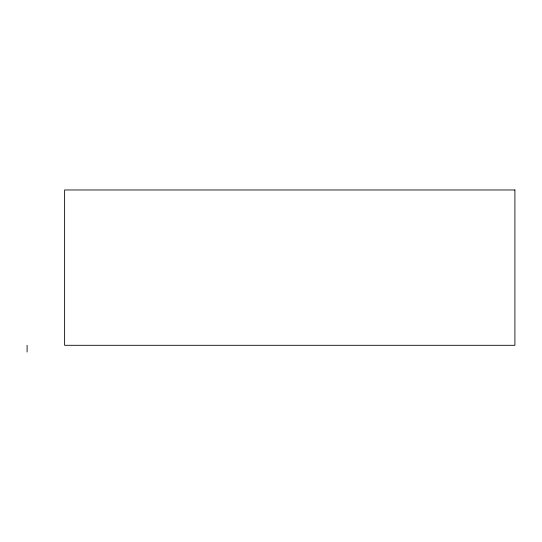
<?xml version="1.0" encoding="UTF-8"?>
<svg xmlns="http://www.w3.org/2000/svg" width="542" height="542" viewBox="0 0 542 542"><rect width="100%" height="100%" fill="white"/><g stroke="black" fill="none" stroke-linecap="round" stroke-linejoin="round"><path stroke-width="0.81" d="M27.1 345.301L27.1 352.029M514.9 189.971L64.62 189.971L64.62 345.301L514.9 345.301L514.9 189.971"/></g></svg>
